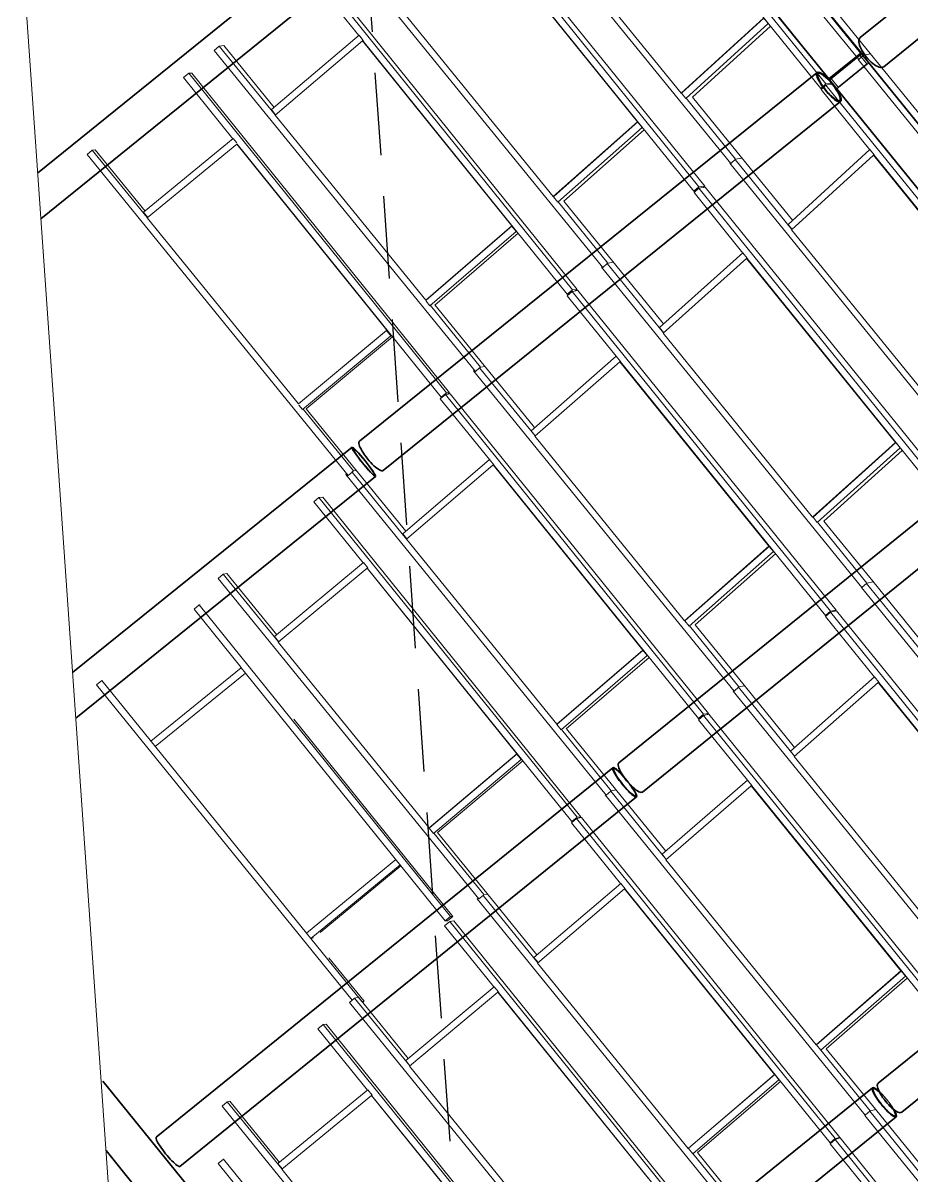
# Model space of a CAD drawing. Header units: millimetres. Extents: x 834681283 to 835686922, y 817551134 to 819407044.
# Drawn here: x 835230313 to 835236782, y 818116803 to 818125200 of the extents above; entities that cross this region are included whole.
import ezdxf

# ---------------------------------------------------------------- set-up
doc = ezdxf.new("R2010")
doc.units = ezdxf.units.MM
doc.header["$LTSCALE"] = 1200
doc.header["$MEASUREMENT"] = 0
for name, pattern in [('P01-MAAN-P-EVA$0$HIDDENX2', [0.75, 0.5, -0.25]), ('P01-MAGP-P-RF$0$P01_MS_01_N1-FloorPlan-PART2OFUPPERROOFSETTINGOUT$0$BH DASHED2', [3, 2, -1]), ('P01-MAGP-P-RF$0$PHANTOM', [2.5, 1.25, -0.25, 0.25, -0.25, 0.25, -0.25])]:
    doc.linetypes.add(name, pattern=pattern)
doc.layers.add('P01-MAAN-P-EVA$0$ADA08640', color=2, linetype='Continuous')
doc.layers.add('P01-MAAN-P-EVA$0$HATCH', color=9, linetype='Continuous')
for name, color, linetype, lineweight in [('P01-MAGP-P-RF$0$AR-ROOF_AR_BS_MI_', 3, 'Continuous', 18), ('P01-MAGP-P-RF$0$MMH053__', 253, 'P01-MAGP-P-RF$0$PHANTOM', 40), ('P01-MAGP-P-RF$0$P01_MS_01_N1-FloorPlan-PART2OFUPPERROOFSETTINGOUT$0$S-BEAM', 253, 'Continuous', 35), ('P01-MAGP-P-RF$0$P01_MS_01_N1-FloorPlan-PART2OFUPPERROOFSETTINGOUT$0$S-BEAM-HIDN', 253, 'P01-MAGP-P-RF$0$P01_MS_01_N1-FloorPlan-PART2OFUPPERROOFSETTINGOUT$0$BH DASHED2', 18), ('P01-MAGP-P-RF$0$ROOF MESH HALF TONE$0$A-GLAZ', 253, 'Continuous', 9)]:
    doc.layers.add(name, color=color, linetype=linetype, lineweight=lineweight)

# ---------------------------------------------------------------- blocks, each defined once
blk = doc.blocks.new('P01-MAGP-P-RF$0$P01_MS_01_N1-FloorPlan-PART2OFUPPERROOFSETTINGOUT$0$Circular Hollow Sections - CHS273x10_PSB97-8456002-PART 2 OF  UPPER ROOF SETTING OUT')
at = {"layer": 'P01-MAGP-P-RF$0$P01_MS_01_N1-FloorPlan-PART2OFUPPERROOFSETTINGOUT$0$S-BEAM'}
for p, q in [((13092.7, 30748), (9585, 28291.9)), ((9741.5, 28068.2), (13249.3, 30524.4))]:
    blk.add_line(p, q, dxfattribs=at)
for centre, major_axis, start_param, end_param in [((13171, 30636.2), (-78.3, 111.8), 0, 3.141593), ((13171, 30636.2), (-72.6, 103.6), 0, 3.141593), ((13171, 30636.2), (-78.3, 111.8), 3.141593, 6.283185), ((13171, 30636.2), (-72.6, 103.6), 3.141593, 6.283185), ((9663.3, 28180.1), (-78.3, 111.8), 0, 3.141593)]:
    blk.add_ellipse(centre, major_axis=major_axis, ratio=0.275074, start_param=start_param, end_param=end_param, dxfattribs=at)
blk = doc.blocks.new('P01-MAGP-P-RF$0$P01_MS_01_N1-FloorPlan-PART2OFUPPERROOFSETTINGOUT$0$Circular Hollow Sections - CHS273x10_PSB97-8457705-PART 2 OF  UPPER ROOF SETTING OUT')
at = {"layer": 'P01-MAGP-P-RF$0$P01_MS_01_N1-FloorPlan-PART2OFUPPERROOFSETTINGOUT$0$S-BEAM'}
for p, q in [((15203.6, 35888.4), (11705.3, 33438.9)), ((11861.9, 33215.2), (15360.2, 35664.8))]:
    blk.add_line(p, q, dxfattribs=at)
for centre, major_axis, start_param, end_param in [((15281.9, 35776.6), (-72.6, 103.6), 0, 3.141593), ((15281.9, 35776.6), (-78.3, 111.8), 0, 3.141593), ((15281.9, 35776.6), (-78.3, 111.8), 6.05966, 6.283185), ((15281.9, 35776.6), (-72.6, 103.6), 6.227444, 6.283185), ((15281.9, 35776.6), (-72.6, 103.6), 3.141593, 3.197333), ((15281.9, 35776.6), (-78.3, 111.8), 3.141593, 3.365118), ((11783.6, 33327), (-78.3, 111.8), 0, 3.141593)]:
    blk.add_ellipse(centre, major_axis=major_axis, ratio=0.393303, start_param=start_param, end_param=end_param, dxfattribs=at)
at = {"layer": 'P01-MAGP-P-RF$0$P01_MS_01_N1-FloorPlan-PART2OFUPPERROOFSETTINGOUT$0$S-BEAM-HIDN'}
for major_axis, start_param, end_param in [((-72.6, 103.6), 3.197727, 6.227051), ((-78.3, 111.8), 3.365483, 6.059295)]:
    blk.add_ellipse((15281.9, 35776.6), major_axis=major_axis, ratio=0.393303, start_param=start_param, end_param=end_param, dxfattribs=at)
blk = doc.blocks.new('P01-MAGP-P-RF$0$P01_MS_01_N1-FloorPlan-PART2OFUPPERROOFSETTINGOUT$0$Circular Hollow Sections - CHS273x10_PSB97-8444134-PART 2 OF  UPPER ROOF SETTING OUT')
at = {"layer": 'P01-MAGP-P-RF$0$P01_MS_01_N1-FloorPlan-PART2OFUPPERROOFSETTINGOUT$0$S-BEAM'}
for p, q in [((16558.2, 25868.9), (9467.6, 20904)), ((9624.1, 20680.4), (16714.7, 25645.2))]:
    blk.add_line(p, q, dxfattribs=at)
blk.add_ellipse((9545.9, 20792.2), major_axis=(-78.3, 111.8), ratio=0.265654, start_param=0, end_param=3.141593, dxfattribs=at)
at = {"layer": 'P01-MAGP-P-RF$0$P01_MS_01_N1-FloorPlan-PART2OFUPPERROOFSETTINGOUT$0$S-BEAM-HIDN'}
for p, q in [((16680.9, 25954.8), (16558.2, 25868.9)), ((16714.8, 25645.3), (16837.4, 25731.2))]:
    blk.add_line(p, q, dxfattribs=at)
for major_axis, start_param, end_param in [((-78.3, 111.8), 0, 3.141593), ((-72.6, 103.6), 0, 3.141593), ((-78.3, 111.8), 3.141593, 6.283185), ((-72.6, 103.6), 3.141593, 6.283185)]:
    blk.add_ellipse((16759.1, 25843), major_axis=major_axis, ratio=0.265654, start_param=start_param, end_param=end_param, dxfattribs=at)
blk = doc.blocks.new('P01-MAGP-P-RF$0$P01_MS_01_N1-FloorPlan-PART2OFUPPERROOFSETTINGOUT$0$Circular Hollow Sections - CHS273x10_PSB97-8456034-PART 2 OF  UPPER ROOF SETTING OUT')
at = {"layer": 'P01-MAGP-P-RF$0$P01_MS_01_N1-FloorPlan-PART2OFUPPERROOFSETTINGOUT$0$S-BEAM'}
for p, q in [((14792.3, 28275.7), (11304.4, 25833.5)), ((11461, 25609.9), (14718.6, 27890.9))]:
    blk.add_line(p, q, dxfattribs=at)
for centre, major_axis, start_param, end_param in [((14870.6, 28163.9), (-78.3, 111.8), 0, 1.781718), ((14870.6, 28163.9), (-72.6, 103.6), 0, 1.703974), ((14870.6, 28163.9), (-78.3, 111.8), 5.302301, 6.283185), ((14870.6, 28163.9), (-72.6, 103.6), 5.325527, 6.283185), ((11382.7, 25721.7), (-78.3, 111.8), 0, 3.141593)]:
    blk.add_ellipse(centre, major_axis=major_axis, ratio=0.298999, start_param=start_param, end_param=end_param, dxfattribs=at)
at = {"layer": 'P01-MAGP-P-RF$0$P01_MS_01_N1-FloorPlan-PART2OFUPPERROOFSETTINGOUT$0$S-BEAM-HIDN'}
blk.add_line((14718.6, 27890.9), (14948.8, 28052.1), dxfattribs=at)
for major_axis, start_param, end_param in [((-72.6, 103.6), 3.141593, 5.325133), ((-78.3, 111.8), 3.141593, 5.301936), ((-72.6, 103.6), 1.704368, 3.141593), ((-78.3, 111.8), 1.782083, 3.141593)]:
    blk.add_ellipse((14870.6, 28163.9), major_axis=major_axis, ratio=0.298999, start_param=start_param, end_param=end_param, dxfattribs=at)
blk = doc.blocks.new('P01-MAGP-P-RF$0$ROOF MESH HALF TONE')
at = {"layer": 'P01-MAGP-P-RF$0$ROOF MESH HALF TONE$0$A-GLAZ', "lineweight": 5}
for p, q in [((9954.9, 35740.5), (11683.5, 33279.9)), ((9720.2, 35573.8), (11432.2, 33119.8)), ((11480.4, 33122.9), (9768.4, 35576.8)), ((8971.8, 35051), (10701.4, 32589.9)), ((10035, 35039.1), (11394.6, 33090.2)), ((8748.8, 34889.3), (10459.2, 32436.1)), ((10501.5, 32437.6), (8791.1, 34890.8)), ((10378, 33127.1), (9387.7, 34536.3)), ((7989.4, 34361.6), (9720.7, 31899.7)), ((9059.4, 34353.8), (10045.8, 32939.1)), ((9064, 34352.6), (10420.8, 32406.6)), ((7740.4, 34175.7), (8065.8, 33708.6)), ((7779.8, 34204.9), (9488.1, 31752.6)), ((9522.6, 31752.4), (7814.2, 34204.7)), ((9396.6, 32439.3), (8402.1, 33853.5)), ((11393.1, 33775.4), (11720.3, 33309.7)), ((11445.8, 33780.2), (11769.4, 33319.5)), ((7048.1, 33701.2), (7008.8, 33672)), ((7008.8, 33672), (8742.2, 31208.9)), ((7080.7, 33703.6), (7048.1, 33701.2)), ((7048.1, 33701.2), (7419.1, 33174)), ((7080.7, 33703.6), (7414.7, 33229)), ((7394.7, 33214.3), (8068.5, 33710.6)), ((8094.3, 33673.8), (8068.5, 33710.6)), ((7417.7, 33171.8), (8091.2, 33667.8)), ((8094.1, 33667.9), (8091.2, 33667.8)), ((8091.2, 33667.8), (9081.1, 32247)), ((8094.1, 33667.9), (8096.9, 33670)), ((8095.6, 33665.8), (8094.1, 33667.9)), ((8095.6, 33665.8), (9448.8, 31723.4)), ((11013.6, 33630.1), (10378, 33127.1)), ((10382.1, 33127.4), (11017.7, 33630.4)), ((10409, 33086.2), (11044.7, 33589.2)), ((11044.7, 33589.2), (11016.5, 33629.5)), ((6811.8, 33520.5), (6771.5, 33491.6)), ((6835.6, 33518.8), (6811.8, 33520.5)), ((6811.8, 33520.5), (8520.5, 31068.1)), ((8544.4, 31066.4), (6835.6, 33518.8)), ((11061.2, 33568.1), (10458, 33090.8)), ((6771.5, 33491.6), (7098.6, 33022.2)), ((11678.7, 33281.6), (13403.9, 30822.6)), ((11683.5, 33279.9), (11720.3, 33309.7)), ((11717.6, 33307.5), (12098.6, 32764.5)), ((11720.3, 33309.7), (11772.5, 33315)), ((11769.5, 33319.6), (11768.5, 33319.4)), ((11769.5, 33319.6), (12110.2, 32833.9)), ((7394.7, 33214.3), (7422.2, 33175.1)), ((8417.4, 31751.3), (7417.7, 33171.8)), ((10382.1, 33127.4), (10378, 33127.1)), ((10380.8, 33126.4), (10382, 33127.4)), ((10380.8, 33126.4), (10409, 33086.2)), ((10410.3, 33087.2), (10739, 32619.6)), ((10458.2, 33090.8), (10782.6, 32629.2)), ((11394.6, 33090.2), (11432.2, 33119.8)), ((11406.9, 33091), (11394.6, 33090.2)), ((11432.2, 33111.1), (11395.1, 33081.6)), ((11432.2, 33119.8), (11480.4, 33122.9)), ((11483.5, 33117.5), (11432.2, 33111.1)), ((11432.2, 33111.1), (13147.3, 30655.6)), ((11480.4, 33122.9), (11471.8, 33116.1)), ((11840.5, 32606.4), (11483.5, 33117.5)), ((6072.9, 33010.6), (6032.7, 32981.7)), ((6094, 33012.9), (6072.9, 33010.6)), ((6072.9, 33010.6), (6436.8, 32493.5)), ((6094, 33012.9), (6425.5, 32541.8)), ((6414.2, 32533.8), (7102.8, 33025.2)), ((7127.3, 32990.2), (7102.8, 33025.2)), ((11395.1, 33081.6), (11717.9, 32619.5)), ((6032.7, 32981.7), (7766, 30518.4)), ((6437.1, 32490.3), (7125.1, 32981.3)), ((7127.1, 32981.3), (7125.1, 32981.3)), ((7125.1, 32981.3), (8119.7, 31553.9)), ((7127, 32981.3), (8480.3, 31039.2)), ((10045.8, 32939.1), (9396.6, 32439.3)), ((9400.2, 32439.5), (10049.4, 32939.3)), ((10049.4, 32939.3), (10045.8, 32939.1)), ((10047.7, 32938), (10050.1, 32938.2)), ((10076, 32897.6), (10047.7, 32938)), ((9426.7, 32397.7), (10076, 32897.6)), ((10091.1, 32879.5), (9470.1, 32401.4)), ((10697.9, 32594.9), (10694.9, 32592.5)), ((10694.9, 32592.5), (12421.3, 30133)), ((10701.4, 32589.9), (10739, 32619.6)), ((10735.5, 32616.8), (11112.9, 32079.2)), ((10739, 32619.6), (10786.3, 32623.9)), ((10782.6, 32629.2), (11121.8, 32146)), ((11086.8, 32118.2), (11718.7, 32620.1)), ((11746.9, 32579.8), (11718.7, 32620.1)), ((6414.2, 32533.8), (6442.1, 32493.9)), ((11109.9, 32076.7), (11741.7, 32578.6)), ((11746.1, 32579.2), (11741.7, 32578.6)), ((11741.7, 32578.6), (12727, 31168)), ((11746.5, 32578.5), (11746.1, 32579.2)), ((11746.6, 32578.5), (13110.2, 30626.1)), ((13198.6, 30662), (11864.6, 32571.9)), ((7441.4, 31063.1), (6437.1, 32490.3)), ((9400.2, 32439.5), (9396.6, 32439.3)), ((9398.4, 32438.1), (9400.2, 32439.4)), ((9398.4, 32438.1), (9426.7, 32397.7)), ((10458, 32426.4), (10420.3, 32397)), ((10420.8, 32406.6), (10459.2, 32436.1)), ((10505.1, 32431.4), (10458, 32426.4)), ((10458, 32426.4), (12172.1, 29971.3)), ((10459.2, 32436.1), (10501.5, 32437.6)), ((10501.5, 32437.6), (10491.5, 32429.9)), ((12219.2, 29976.2), (10505.1, 32431.4)), ((9428.6, 32399.1), (9759.1, 31929.1)), ((9470.3, 32401.4), (9795.7, 31938.7)), ((10420.3, 32397), (10744, 31933.4)), ((10433.3, 32407.1), (10420.8, 32406.6)), ((9081.1, 32247), (8417.4, 31751.3)), ((8420.3, 31751.4), (9083.9, 32247.1)), ((9083.9, 32247.1), (9081.1, 32247)), ((9081.4, 32245.3), (9085, 32245.6)), ((9109.8, 32204.7), (9081.4, 32245.3)), ((8445.9, 31708.7), (9109.8, 32204.7)), ((9123.2, 32190.8), (8482.1, 31711.9)), ((9113.3, 32205), (9109.8, 32204.7)), ((11086.8, 32118.2), (11113.7, 32079.8)), ((12099.6, 30666.7), (11109.9, 32076.7)), ((9720.7, 31899.7), (9754.4, 31925.5)), ((9754.4, 31925.5), (10127.4, 31394.3)), ((9756, 31926.7), (9759.1, 31929.1)), ((9759.1, 31929.1), (9800.2, 31932.3)), ((9795.7, 31938.7), (10133, 31458.4)), ((10101.3, 31433.8), (10744.9, 31934.1)), ((10773.2, 31893.7), (10744.9, 31934.1)), ((9715.8, 31906.5), (9711.6, 31903.2)), ((9711.6, 31903.2), (11439.1, 29443.4)), ((10124.6, 31392.2), (10768.2, 31892.5)), ((10772.2, 31892.9), (10768.2, 31892.5)), ((10768.2, 31892.5), (11755.2, 30478.7)), ((10772.7, 31892.1), (10772.2, 31892.9)), ((10772.8, 31892.1), (12134.4, 29941.8)), ((8420.3, 31751.4), (8417.4, 31751.3)), ((8417.5, 31749.3), (8420.3, 31751.4)), ((8420.2, 31745.5), (8445.9, 31708.7)), ((9484.6, 31741.7), (9446.2, 31712.4)), ((9448.8, 31723.4), (9488.1, 31752.6)), ((9526.7, 31745.2), (9484.6, 31741.7)), ((9484.6, 31741.7), (11197.9, 29286.9)), ((9488.1, 31752.6), (9522.6, 31752.4)), ((9522.6, 31752.4), (9511.1, 31743.9)), ((11240, 29290.5), (9526.7, 31745.2)), ((8448.8, 31710.9), (8781.6, 31238.1)), ((8482.4, 31712), (8808.8, 31248.2)), ((9446.2, 31712.4), (9770.8, 31247.3)), ((9460.6, 31723.4), (9448.8, 31723.4)), ((8119.7, 31553.9), (7441.4, 31063.1)), ((7441.8, 31062), (8117.9, 31551.3)), ((7467.6, 31019.2), (8146.5, 31510.5)), ((8157.5, 31502.5), (7494.1, 31022.4)), ((8117.9, 31551.3), (8121.6, 31554)), ((8117.9, 31551.3), (8123, 31551.9)), ((8146.5, 31510.5), (8117.9, 31551.3)), ((8121.6, 31554), (8119.7, 31553.9)), ((8151.5, 31511.1), (8146.5, 31510.5)), ((10101.3, 31433.8), (10128.3, 31395.1)), ((11116.9, 29979), (10124.6, 31392.2)), ((8775.9, 31233.8), (8781.6, 31238.1)), ((8781.6, 31238.1), (8814.1, 31240.6)), ((8808.8, 31248.1), (9144, 30770.9)), ((9116.2, 30749.8), (9772.1, 31248.2)), ((9800.4, 31207.7), (9772.1, 31248.2)), ((8735.3, 31218.6), (8729.2, 31213.9)), ((8729.2, 31213.9), (10457.5, 28753.7)), ((8742.2, 31208.9), (8774.8, 31233)), ((8774.8, 31233), (9142.3, 30709.9)), ((9139.8, 30708), (9795.6, 31206.4)), ((9799.1, 31206.7), (9795.6, 31206.4)), ((9795.6, 31206.4), (10784.8, 29789.1)), ((9799.8, 31205.7), (9799.1, 31206.7)), ((9799.9, 31205.7), (11159.5, 29257.6)), ((7443.3, 31063.1), (7441.4, 31063.1)), ((7443.1, 31054.2), (7467.6, 31019.2)), ((7472, 31022.4), (7806.3, 30547.3)), ((7494.5, 31022.6), (7821.7, 30557.5)), ((8512.5, 31057.2), (8473.4, 31028)), ((8473.4, 31028), (8799, 30561.3)), ((8480.3, 31039.2), (8520.5, 31068.1)), ((8487.7, 31038.7), (8480.3, 31039.2)), ((8548.5, 31059.1), (8512.5, 31057.2)), ((8512.5, 31057.2), (10225, 28602.8)), ((8520.5, 31068.1), (8544.4, 31066.4)), ((8544.4, 31066.4), (8533.1, 31058.3)), ((10261, 28604.8), (8548.5, 31059.1)), ((9116.2, 30749.8), (9143.5, 30710.9)), ((10135, 29291.3), (9139.8, 30708)), ((7756.9, 30531.4), (7747.9, 30524.7)), ((7747.9, 30524.7), (9477, 28064)), ((7766, 30518.4), (7796.5, 30540.3)), ((7797.1, 30540.7), (7806.3, 30547.3)), ((7797.2, 30539.4), (8157.9, 30026.1)), ((7806.3, 30547.3), (7827.4, 30549.5)), ((7821.8, 30557.5), (8154.9, 30083.5)), ((8132, 30066.5), (8800.7, 30562.5)), ((8155.8, 30024.5), (8824.4, 30520.4)), ((8829.2, 30521.9), (8800.7, 30562.5)), ((8827.4, 30520.6), (8824.4, 30520.4)), ((8824.4, 30520.4), (9816.1, 29099.1)), ((8828.4, 30519.3), (8827.4, 30520.6)), ((8828.4, 30519.2), (10185.9, 28573.6)), ((11755.2, 30478.7), (11116.9, 29979)), ((11120.9, 29979.5), (11759.2, 30479.2)), ((11148.2, 29938.3), (11786.5, 30438.1)), ((11801.5, 30418.7), (11195.9, 29944.6)), ((11759.2, 30479.2), (11755.2, 30478.7)), ((11786.5, 30438.1), (11758.3, 30478.4)), ((7542.3, 30372.8), (7502.4, 30343.8)), ((7502.4, 30343.8), (7829.2, 29875.3)), ((7570.3, 30372.9), (7542.3, 30372.8)), ((7542.3, 30372.8), (9253.8, 27919)), ((9281.8, 27919.1), (7570.3, 30372.9)), ((8132, 30066.5), (8159.6, 30027.3)), ((9154.1, 28603.7), (8155.8, 30024.5)), ((11120.9, 29979.5), (11116.9, 29979)), ((11119.9, 29978.7), (11120.9, 29979.5)), ((11119.9, 29978.7), (11148.2, 29938.3)), ((11149.3, 29939.2), (11476.8, 29472.8)), ((11196, 29944.6), (11520.6, 29482.4)), ((6808.4, 29864.5), (6768.5, 29835.5)), ((6768.5, 29835.5), (8498.8, 27374)), ((6834.7, 29867.1), (6808.4, 29864.5)), ((6808.4, 29864.5), (7174.5, 29343.8)), ((6834.7, 29867.1), (7165.9, 29395.9)), ((7149.8, 29384.2), (7831.8, 29877.1)), ((7173.6, 29341.6), (7855.3, 29834.4)), ((7860.3, 29836.4), (7831.8, 29877.1)), ((7857.6, 29834.5), (7855.3, 29834.4)), ((7855.3, 29834.4), (8849.8, 28408.6)), ((7857.6, 29834.5), (7860.3, 29836.4)), ((7859, 29832.5), (7857.6, 29834.5)), ((7859.1, 29832.4), (9213.9, 27890)), ((10784.8, 29789.1), (10135, 29291.3)), ((10138.5, 29291.7), (10788.4, 29789.4)), ((10165.6, 29250.2), (10815.5, 29748)), ((10829.2, 29730.9), (10208.5, 29255.4)), ((10788.4, 29789.4), (10784.8, 29789.1)), ((10815.5, 29748), (10787.1, 29788.5)), ((6619.1, 29652.1), (6578.5, 29623.4)), ((6625.7, 29651.6), (6619.1, 29652.1)), ((6619.1, 29652.1), (8283.6, 27261.5)), ((6890.3, 29175.6), (6578.5, 29623.4)), ((11476.8, 29472.8), (11523.1, 29478.8)), ((11520.7, 29482.4), (11856.8, 29003.3)), ((11435.1, 29443.9), (13159.5, 26985.4)), ((11439.1, 29443.4), (11476.8, 29472.8)), ((11474.1, 29470.7), (11848.6, 28936.8)), ((7149.8, 29384.2), (7177.6, 29344.5)), ((8175.5, 27916.2), (7173.6, 29341.6)), ((10138.5, 29291.7), (10135, 29291.3)), ((10137.2, 29290.7), (10138.5, 29291.7)), ((10137.2, 29290.7), (10165.6, 29250.2)), ((10166.9, 29251.3), (10495.9, 28783)), ((10208.6, 29255.4), (10534.1, 28792.1)), ((11159.5, 29257.6), (11197.9, 29286.9)), ((11171.3, 29258.6), (11159.5, 29257.6)), ((11197.6, 29278.8), (11159.6, 29249.7)), ((11159.6, 29249.7), (11483.7, 28785.9)), ((11242.5, 29286.1), (11197.6, 29278.8)), ((11197.6, 29278.8), (12913.7, 26822.6)), ((11197.9, 29286.9), (11240, 29290.5)), ((11240, 29290.5), (11232.1, 29284.5)), ((12958.6, 26830), (11242.5, 29286.1)), ((5872, 29151.8), (5831.4, 29123)), ((7229.8, 27214.3), (5872, 29151.8)), ((6890.9, 29175), (6198.2, 28686.4)), ((6919.5, 29134.1), (6890.9, 29175)), ((5831.4, 29123), (7527.7, 26702.7)), ((6226.8, 28645.5), (6919.5, 29134.1)), ((8243, 27232.7), (6919.3, 29134)), ((9816.1, 29099.1), (9154.1, 28603.7)), ((9157.2, 28604), (9819.1, 29099.3)), ((9183.8, 28562.1), (9845.9, 29057.5)), ((9819.1, 29099.3), (9816.1, 29099.1)), ((9845.9, 29057.5), (9817.5, 29098.1)), ((9858.3, 29043.1), (9220.9, 28566.1)), ((8301.6, 27260.2), (7247.6, 28774.1)), ((10454.9, 28757.3), (10451.8, 28754.9)), ((10451.8, 28754.9), (12177.2, 26296.1)), ((10457.5, 28753.7), (10495.9, 28783)), ((10492.4, 28780.3), (10863.8, 28251)), ((10495.9, 28783), (10537, 28787.9)), ((10534.1, 28792.1), (10869, 28314.9)), ((10837.2, 28290.6), (11484.4, 28786.4)), ((10861, 28248.8), (11508.2, 28744.6)), ((11512.8, 28745.9), (11484.4, 28786.4)), ((11512, 28745.3), (11508.2, 28744.6)), ((11508.2, 28744.6), (12499.6, 27325.7)), ((11512.4, 28744.7), (11512, 28745.3)), ((11512.5, 28744.7), (12875.8, 26793.5)), ((9157.2, 28604), (9154.1, 28603.7)), ((9155.4, 28602.7), (9157.1, 28603.9)), ((9155.4, 28602.7), (9183.8, 28562.1)), ((9185.7, 28563.4), (9516.1, 28093.1)), ((9221.1, 28566.2), (9547.5, 28101.7)), ((10223.3, 28594.1), (10184.8, 28565.1)), ((10184.8, 28565.1), (10509.7, 28099.8)), ((10185.9, 28573.6), (10225, 28602.8)), ((10197, 28574.3), (10185.9, 28573.6)), ((10263.7, 28599.9), (10223.3, 28594.1)), ((10223.3, 28594.1), (11938.6, 26138.3)), ((10225, 28602.8), (10261, 28604.8)), ((10261, 28604.8), (10252.3, 28598.3)), ((11979, 26144), (10263.7, 28599.9)), ((8849.8, 28408.6), (8175.5, 27916.2)), ((8177.8, 27916.3), (8852.1, 28408.7)), ((8849.7, 28407), (8853.1, 28407.3)), ((8878.2, 28366.2), (8849.7, 28407)), ((8852.1, 28408.7), (8849.8, 28408.6)), ((8203.7, 27873.7), (8878.2, 28366.2)), ((8889.1, 28355.7), (8233.4, 27876.9)), ((8881.5, 28366.6), (8878.2, 28366.2)), ((10837.2, 28290.6), (10864.6, 28251.5)), ((11856.3, 26830.6), (10861, 28248.8)), ((9473.4, 28069), (9469.2, 28065.8)), ((9469.2, 28065.8), (11195.4, 25606.7)), ((9477, 28064), (9511.5, 28089.7)), ((9511.5, 28089.7), (9879.3, 27565.6)), ((9513.5, 28091.2), (9516.1, 28093.1)), ((9516.1, 28093.1), (9550.9, 28096.8)), ((9547.5, 28101.7), (9880.9, 27626.7)), ((9852.8, 27605.6), (10510.7, 28100.6)), ((9876.9, 27563.7), (10534.6, 28058.7)), ((10539.1, 28060), (10510.7, 28100.6)), ((10538.1, 28059.2), (10534.6, 28058.7)), ((10534.6, 28058.7), (11527.4, 26637.3)), ((10538.6, 28058.4), (10538.1, 28059.2)), ((10538.6, 28058.4), (11900.1, 26109.2)), ((8175.2, 27914.4), (8177.8, 27916.3)), ((8175.2, 27914.4), (8203.7, 27873.7)), ((8177.8, 27916.3), (8175.5, 27916.2)), ((9249.8, 27909.6), (9210.6, 27880.5)), ((9210.6, 27880.5), (9536.5, 27413.8)), ((9213.9, 27890), (9253.8, 27919)), ((9223.4, 27890), (9213.9, 27890)), ((9284.9, 27913.7), (9249.8, 27909.6)), ((9249.8, 27909.6), (10964.6, 25453.9)), ((9253.8, 27919), (9281.8, 27919.1)), ((9281.8, 27919.1), (9272.4, 27912.2)), ((10999.7, 25458.1), (9284.9, 27913.7)), ((8206.4, 27875.7), (8538.7, 27403)), ((8233.6, 27877), (8560.1, 27412.6)), ((7229.6, 27214.2), (7915.8, 27702.6)), ((7944.3, 27661.7), (7258.2, 27173.3)), ((7329.1, 27212.2), (7949.7, 27654)), ((9852.8, 27605.6), (9880.3, 27566.3)), ((10874.1, 26143.1), (9876.9, 27563.7)), ((8493.7, 27381.3), (8487.6, 27376.8)), ((8487.6, 27376.8), (10214.3, 24917.5)), ((8498.8, 27374), (8532.1, 27398.3)), ((8532.1, 27398.3), (8895.6, 26880.6)), ((8534.1, 27399.7), (8538.7, 27403)), ((8538.7, 27403), (8564.9, 27405.7)), ((8561, 27411.3), (8892.9, 26938.6)), ((8869.1, 26921), (9537.7, 27414.8)), ((9566.2, 27374.1), (9537.7, 27414.8)), ((8893.4, 26879), (9561.9, 27372.7)), ((9564.9, 27373.1), (9561.9, 27372.7)), ((9561.9, 27372.7), (10556.4, 25948.7)), ((9565.6, 27372.1), (9564.9, 27373.1)), ((9565.6, 27372.1), (10925.4, 25424.9)), ((7229.6, 27214.2), (7258.2, 27173.3)), ((8277, 27225), (8237.2, 27196.1)), ((8243, 27232.7), (8283.6, 27261.5)), ((8261, 27231.4), (8243, 27232.7)), ((8301.6, 27260.2), (8261, 27231.4)), ((8305.7, 27227.4), (8277, 27225)), ((8277, 27225), (9991.7, 24769.5)), ((8283.6, 27261.5), (8301.6, 27260.2)), ((10020.4, 24771.9), (8305.7, 27227.4)), ((7598.3, 26688.5), (7258.5, 27173.5)), ((7258.6, 27173.3), (7278.6, 27176.2)), ((8237.2, 27196.1), (8564.1, 26727.8)), ((7613.9, 26690.7), (7381, 27023)), ((8869.1, 26921), (8896.8, 26881.5)), ((9892.7, 25455.7), (8893.4, 26879)), ((7547.2, 26716.9), (7507.4, 26687.9)), ((7574.8, 26720.9), (7547.2, 26716.9)), ((7547.2, 26716.9), (7912.7, 26196.3)), ((7574.8, 26720.9), (7905.2, 26250.3)), ((7886.7, 26236.9), (8565.8, 26729)), ((8594.3, 26688.3), (8565.8, 26729)), ((7507.4, 26687.9), (9234.3, 24228.4)), ((7598.3, 26688.5), (7613.9, 26690.7)), ((7613.9, 26690.7), (7602.5, 26682.6)), ((7911.2, 26194.7), (8590.2, 26686.8)), ((8592.6, 26687), (8590.2, 26686.8)), ((8590.2, 26686.8), (9586.6, 25259.9)), ((8593.5, 26685.8), (8592.6, 26687)), ((8593.6, 26685.7), (9951.9, 24740.6)), ((11527.4, 26637.3), (10874.1, 26143.1)), ((10877.5, 26143.6), (11530.8, 26637.9)), ((11530.8, 26637.9), (11527.4, 26637.3)), ((11558.2, 26596.5), (11529.8, 26637.1)), ((7305.2, 26540.6), (7264.8, 26511.7)), ((7326, 26540.9), (7305.2, 26540.6)), ((7305.2, 26540.6), (9020.1, 24085.2)), ((9040.9, 24085.6), (7326, 26540.9)), ((10904.9, 26102.3), (11558.2, 26596.5)), ((11570.2, 26581.5), (10946, 26109.3)), ((7264.8, 26511.7), (7593, 26041.8)), ((7886.7, 26236.9), (7914.5, 26197.1)), ((8912.6, 24768.4), (7911.2, 26194.7)), ((10877.5, 26143.6), (10874.1, 26143.1)), ((10876.5, 26142.9), (10877.5, 26143.6)), ((10876.5, 26142.9), (10904.9, 26102.3)), ((6589, 26030.8), (6569.8, 26028.1)), ((6589, 26030.8), (6918.3, 25561.7)), ((6906.5, 25553.3), (7595.3, 26043.5)), ((7623.9, 26002.7), (7595.3, 26043.5)), ((10906, 26103.1), (11234, 25635.8)), ((10946.1, 26109.3), (11271.8, 25645.2)), ((6569.8, 26028.1), (6529.4, 25999.3)), ((6529.4, 25999.3), (8256.2, 23539.5)), ((6569.8, 26028.1), (6931.7, 25512.7)), ((6931.2, 25510.7), (7619.8, 26000.8)), ((7621.5, 26001), (7619.8, 26000.8)), ((7619.8, 26000.8), (8618.4, 24571.1)), ((7621.5, 26001), (7623.9, 26002.7)), ((7622.8, 25999.2), (7621.5, 26001)), ((7622.8, 25999.2), (8979.7, 24056.4)), ((10556.4, 25948.7), (9892.7, 25455.7)), ((9895.7, 25456.1), (10559.3, 25949.1)), ((10559.3, 25949.1), (10556.4, 25948.7)), ((10586.6, 25907.5), (10558.1, 25948.2)), ((9922.9, 25414.4), (10586.6, 25907.5)), ((10597.4, 25894.6), (9958.8, 25420.2)), ((6513.5, 25612.7), (6472.7, 25584)), ((6516.7, 25612.6), (6513.5, 25612.7)), ((6513.5, 25612.7), (7934.9, 23579.4)), ((11195.4, 25606.7), (11234, 25635.8)), ((11231.4, 25633.9), (11591.2, 25120.7)), ((11234, 25635.8), (11273.7, 25642.6)), ((11271.9, 25645.3), (11595.3, 25184)), ((6705.8, 25250.6), (6472.7, 25584)), ((6906.5, 25553.3), (6934.6, 25513.1)), ((11192.5, 25605.9), (12898, 23173.4)), ((7934.6, 24081.4), (6931.2, 25510.7)), ((9895.7, 25456.1), (9892.7, 25455.7)), ((9894.4, 25455.1), (9895.7, 25456.1)), ((9894.4, 25455.1), (9922.9, 25414.4)), ((10964, 25446.6), (10925.1, 25417.7)), ((10925.4, 25424.9), (10964.6, 25453.9)), ((11001.4, 25454.8), (10964, 25446.6)), ((10964, 25446.6), (12663.5, 23015.2)), ((10964.6, 25453.9), (10999.7, 25458.1)), ((10999.7, 25458.1), (10992.7, 25452.9)), ((12700.9, 23023.5), (11001.4, 25454.8)), ((9924.2, 25415.5), (10253.5, 24946.5)), ((9958.9, 25420.2), (10285.5, 24955)), ((10925.1, 25417.7), (11241.8, 24964.6)), ((10936.5, 25426.2), (10925.4, 25424.9))]:
    blk.add_line(p, q, dxfattribs=at)
blk = doc.blocks.new('P01-MAGP-P-RF')
at = {"layer": 'P01-MAGP-P-RF$0$AR-ROOF_AR_BS_MI_'}
blk.add_lwpolyline([(835316678.3, 818156596.6, 0.520567), (835304821.9, 818171238.6), (835238973.9, 818166635.3, 0.414214), (835228303.9, 818154361.3), (835231490.9, 818108772.6, 0.414214), (835243764.9, 818098102.6), (835288828.9, 818101252.9, 0.315299), (835304430.5, 818113886.3)], format="xyb", close=True, dxfattribs=at)
at = {"layer": 'P01-MAGP-P-RF$0$P01_MS_01_N1-FloorPlan-PART2OFUPPERROOFSETTINGOUT$0$S-BEAM'}
for p, q in [((835236410.5, 818124981.6), (835232643, 818129634.2)), ((835236177.3, 818124792.8), (835232409.9, 818129445.4)), ((835232574.9, 818125852.2), (835230418.9, 818124106.4)), ((835230442.2, 818123774), (835232746.7, 818125640)), ((835236410.5, 818124981.6), (835236177.3, 818124792.8)), ((835236181.8, 818124787.3), (835236415, 818124976.1)), ((835236191.6, 818124800.6), (835236399.9, 818124969.3)), ((835236399.9, 818124969.3), (835236402.5, 818124966)), ((835236415, 818124976.1), (835236410.5, 818124981.6)), ((835240195.3, 818120307.6), (835236415, 818124976.1)), ((835236092.2, 818124840.6), (835232761.6, 818122154)), ((835236181.8, 818124787.3), (835236177.3, 818124792.8)), ((835239962.2, 818120118.8), (835236181.8, 818124787.3)), ((835236194.3, 818124797.4), (835236191.6, 818124800.6)), ((835232933, 818121941.5), (835236263.6, 818124628.1)), ((835232707.3, 818122110.3), (835230673.2, 818120469.5)), ((835230696.4, 818120137.5), (835232878.7, 818121897.8)), ((835234605.7, 818119776.2), (835231282.2, 818117085)), ((835231454, 818116872.8), (835234777.5, 818119564.1)), ((835233210.8, 818114631.5), (835230892.8, 818117494.2)), ((835236495.1, 818117445.9), (835233188.4, 818114768.3)), ((835233360.2, 818114556.1), (835236666.9, 818117233.8)), ((835232977.7, 818114442.7), (835230916.6, 818116988.1))]:
    blk.add_line(p, q, dxfattribs=at)
for centre, major_axis, ratio, start_param, end_param in [((835236177.9, 818124734.3), (-85.7, 106.2), 0.254651, 3.141593, 6.283185), ((835236177.9, 818124734.3), (-79.4, 98.5), 0.254651, 3.141593, 6.283185), ((835236177.9, 818124734.3), (-85.7, 106.2), 0.254651, 0, 3.141593), ((835236177.9, 818124734.3), (-79.4, 98.5), 0.254651, 0, 3.141593), ((835232793, 818122004), (-85.7, 106.2), 0.091994, 0, 3.141593), ((835232793, 818122004), (-85.7, 106.2), 0.091994, 3.141593, 6.283185), ((835232793, 818122004), (-79.4, 98.5), 0.091994, 0, 3.141593), ((835232793, 818122004), (-79.4, 98.5), 0.091994, 3.141593, 6.283185), ((835232847.3, 818122047.8), (-85.7, 106.2), 0.254651, 0, 3.141593), ((835234691.6, 818119670.2), (-85.9, 106.1), 0.163626, 0, 3.141593), ((835234691.6, 818119670.2), (-79.6, 98.3), 0.163626, 0, 3.141593), ((835234691.6, 818119670.2), (-85.9, 106.1), 0.163626, 5.051283, 6.283185), ((835234691.6, 818119670.2), (-79.6, 98.3), 0.163626, 4.972819, 6.283185), ((835234691.6, 818119670.2), (-79.6, 98.3), 0.163626, 3.141593, 4.451959), ((835234691.6, 818119670.2), (-85.9, 106.1), 0.163626, 4.000085, 4.373495), ((835234691.6, 818119670.2), (-85.9, 106.1), 0.163626, 3.141593, 3.998391), ((835236581, 818117339.8), (-85.9, 106.1), 0.19821, 0, 3.141593), ((835236581, 818117339.8), (-79.6, 98.3), 0.19821, 0, 3.141593), ((835236581, 818117339.8), (-85.9, 106.1), 0.19821, 5.390049, 6.283185), ((835236581, 818117339.8), (-79.6, 98.3), 0.19821, 5.380898, 6.283185), ((835236581, 818117339.8), (-79.6, 98.3), 0.19821, 3.141593, 4.04388), ((835236581, 818117339.8), (-85.9, 106.1), 0.19821, 3.141593, 4.033545), ((835231368.1, 818116978.9), (-85.9, 106.1), 0.163626, 0, 3.141593)]:
    blk.add_ellipse(centre, major_axis=major_axis, ratio=ratio, start_param=start_param, end_param=end_param, dxfattribs=at)
at = {"layer": 'P01-MAGP-P-RF$0$P01_MS_01_N1-FloorPlan-PART2OFUPPERROOFSETTINGOUT$0$S-BEAM-HIDN'}
for p, q in [((835236402.5, 818124966), (835236453.9, 818124902.5)), ((835236235.1, 818124721.5), (835236468.2, 818124910.3)), ((835236453.9, 818124902.5), (835236245.6, 818124733.9)), ((835236245.6, 818124733.9), (835236194.3, 818124797.3))]:
    blk.add_line(p, q, dxfattribs=at)
for centre, major_axis, ratio, start_param, end_param in [((835234691.6, 818119670.2), (-85.9, 106.1), 0.163626, 4.379194, 5.045584), ((835234691.6, 818119670.2), (-79.6, 98.3), 0.163626, 4.459178, 4.9656), ((835236581, 818117339.8), (-85.9, 106.1), 0.19821, 4.035912, 5.389684), ((835236581, 818117339.8), (-79.6, 98.3), 0.19821, 4.044274, 5.380504)]:
    blk.add_ellipse(centre, major_axis=major_axis, ratio=ratio, start_param=start_param, end_param=end_param, dxfattribs=at)
at = {"layer": 'P01-MAGP-P-RF$0$MMH053__', "rotation": 3.998948738169357}
blk.add_blockref('P01-MAGP-P-RF$0$ROOF MESH HALF TONE', (835227060.7, 818090920.1), dxfattribs=at)
at = {"layer": 'P01-MAGP-P-RF$0$P01_MS_01_N1-FloorPlan-PART2OFUPPERROOFSETTINGOUT$0$S-BEAM', "linetype": 'P01-MAGP-P-RF$0$P01_MS_01_N1-FloorPlan-PART2OFUPPERROOFSETTINGOUT$0$BH DASHED2', "lineweight": 18, "rotation": 3.998948738169357}
for name in ['P01-MAGP-P-RF$0$P01_MS_01_N1-FloorPlan-PART2OFUPPERROOFSETTINGOUT$0$Circular Hollow Sections - CHS273x10_PSB97-8457705-PART 2 OF  UPPER ROOF SETTING OUT', 'P01-MAGP-P-RF$0$P01_MS_01_N1-FloorPlan-PART2OFUPPERROOFSETTINGOUT$0$Circular Hollow Sections - CHS273x10_PSB97-8456034-PART 2 OF  UPPER ROOF SETTING OUT', 'P01-MAGP-P-RF$0$P01_MS_01_N1-FloorPlan-PART2OFUPPERROOFSETTINGOUT$0$Circular Hollow Sections - CHS273x10_PSB97-8444134-PART 2 OF  UPPER ROOF SETTING OUT']:
    blk.add_blockref(name, (835227060.7, 818090920.1), dxfattribs=at)
at = {"layer": 'P01-MAGP-P-RF$0$P01_MS_01_N1-FloorPlan-PART2OFUPPERROOFSETTINGOUT$0$S-BEAM', "rotation": 3.998948738169357}
blk.add_blockref('P01-MAGP-P-RF$0$P01_MS_01_N1-FloorPlan-PART2OFUPPERROOFSETTINGOUT$0$Circular Hollow Sections - CHS273x10_PSB97-8456002-PART 2 OF  UPPER ROOF SETTING OUT', (835227060.7, 818090920.1), dxfattribs=at)
blk = doc.blocks.new('P01-MAAN-P-EVA')
at = {"layer": 'P01-MAAN-P-EVA$0$HATCH', "ltscale": 0.1}
h = blk.add_hatch(dxfattribs=at)
h.set_pattern_fill('_USER', color=240, scale=1000, angle=45, pattern_type=0)
h.set_pattern_definition([(45, (0, 0), (-707.1067812, 707.1067812), [])])
edge = h.paths.add_edge_path()
edge.add_arc((835196988.9, 818165277), 4500, 18.1416, 95.30201, ccw=False)
edge.add_line((835201265.2, 818166678.1), (835207845.7, 818146594.5))
edge.add_line((835207845.7, 818146594.5), (835213873.1, 818060376.1))
edge.add_line((835213873.1, 818060376.1), (835249478.8, 818062865.3))
edge.add_line((835249478.8, 818062865.3), (835248374, 818055694))
edge.add_line((835248374, 818055694), (835252895, 818008746))
edge.add_line((835252895, 818008746), (835250408, 818006215))
edge.add_line((835250408, 818006215), (835243261, 818005049))
edge.add_line((835243261, 818005049), (835236208.1, 818004470.2))
edge.add_line((835236208.1, 818004470.2), (835241213, 818020285.1))
edge.add_line((835241213, 818020285.1), (835241220.2, 818039416))
edge.add_line((835241220.2, 818039416), (835229055.7, 818038576))
edge.add_line((835229055.7, 818038576), (835228294.9, 818049593.8))
edge.add_line((835228294.9, 818049593.8), (835229458.6, 818057956.2))
edge.add_line((835229458.6, 818057956.2), (835210625.8, 818056639.6))
edge.add_line((835210625.8, 818056639.6), (835209478.3, 818073053.1))
edge.add_line((835209478.3, 818073053.1), (835194734, 818069578))
edge.add_line((835194734, 818069578), (835179214, 818138785))
edge.add_line((835179214, 818138785), (835191844, 818148372))
edge.add_line((835191844, 818148372), (835202738.6, 818150939.9))
edge.add_line((835202738.6, 818150939.9), (835196573.1, 818169757.7))
at = {"layer": 'P01-MAAN-P-EVA$0$ADA08640', "linetype": 'P01-MAAN-P-EVA$0$HIDDENX2'}
blk.add_lwpolyline([(835253991.2, 818162428.7, -0.186873), (835236587.7, 818162759.3, -0.031609), (835233868.6, 818161056.6, 0.294151), (835230740, 818155361.9), (835234612.5, 818099968.8), (835244273.9, 818100644.3)], format="xyb", dxfattribs=at)

msp = doc.modelspace()

# ---------------------------------------------------------------- block references
msp.add_blockref('P01-MAGP-P-RF', (0, 0))

# ---------------------------------------------------------------- next in the draw order: block references
msp.add_blockref('P01-MAAN-P-EVA', (0, 0))

doc.saveas('drawing.dxf')
